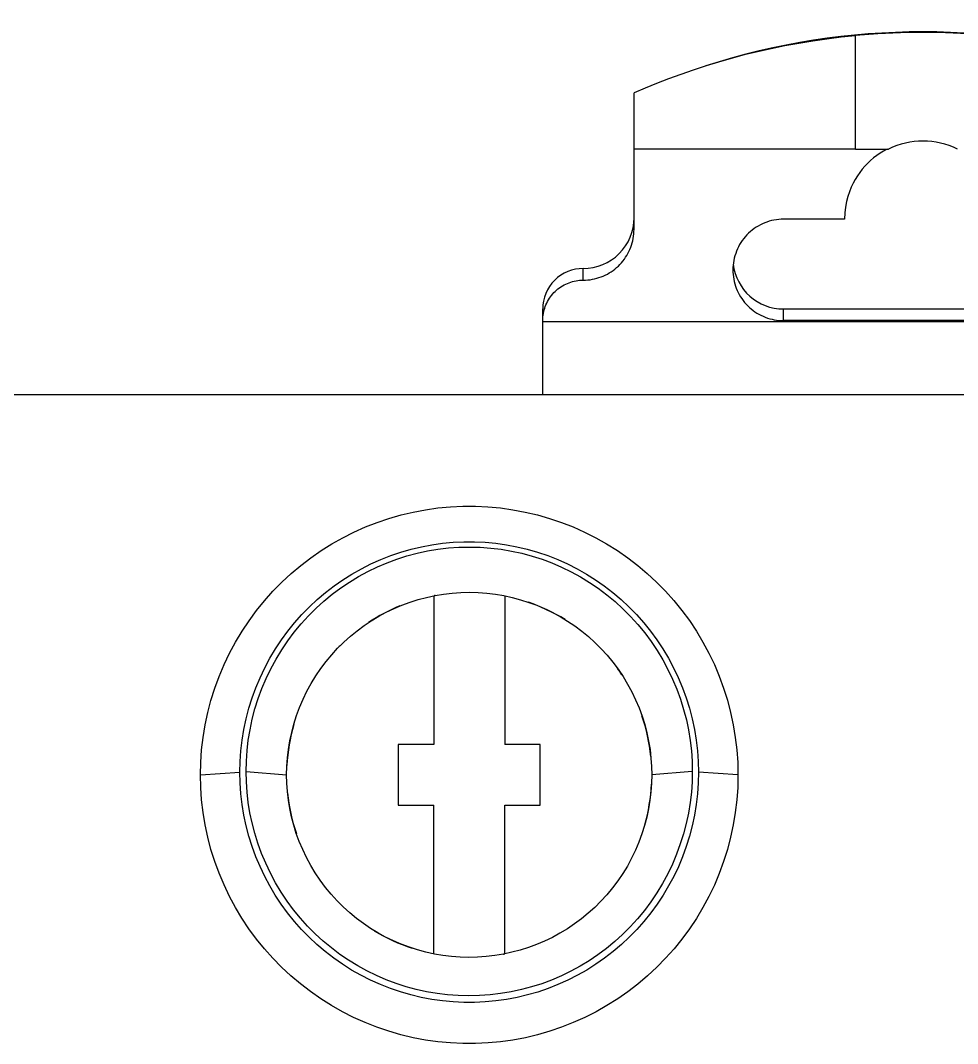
# Model space of a CAD drawing. Header units: millimetres. Extents: x 2268 to 4339, y 1619 to 2163.
# Drawn here: x 3726.62 to 3744.32, y 1847.22 to 1866.55 of the extents above; entities that cross this region are included whole.
import ezdxf

# ---------------------------------------------------------------- set-up
doc = ezdxf.new("R2010")
doc.units = ezdxf.units.MM

msp = doc.modelspace()

# ---------------------------------------------------------------- linework, layer by layer
for p, q in [((3741.586, 1866.157), (3741.321, 1866.113)), ((3741.853, 1866.195), (3741.586, 1866.157)), ((3742.122, 1866.228), (3741.853, 1866.195)), ((3742.391, 1866.256), (3742.122, 1866.228)), ((3742.817, 1866.294), (3742.391, 1866.26)), ((3742.391, 1866.26), (3742.391, 1866.256)), ((3742.391, 1864.117), (3742.391, 1866.256)), ((3743.243, 1866.314), (3742.817, 1866.294)), ((3743.669, 1866.321), (3743.243, 1866.314)), ((3744.096, 1866.314), (3743.669, 1866.321)), ((3744.522, 1866.294), (3744.096, 1866.314)), ((3740.799, 1866.012), (3740.543, 1865.955)), ((3741.059, 1866.065), (3740.799, 1866.012)), ((3741.321, 1866.113), (3741.059, 1866.065)), ((3740.046, 1865.829), (3739.806, 1865.76)), ((3740.292, 1865.894), (3740.046, 1865.829)), ((3740.543, 1865.955), (3740.292, 1865.894)), ((3739.328, 1865.61), (3739.092, 1865.528)), ((3739.571, 1865.689), (3739.328, 1865.61)), ((3739.806, 1865.76), (3739.571, 1865.689)), ((3738.862, 1865.444), (3738.638, 1865.357)), ((3739.092, 1865.528), (3738.862, 1865.444)), ((3738.421, 1865.268), (3738.211, 1865.178)), ((3738.638, 1865.357), (3738.421, 1865.268)), ((3738.211, 1864.117), (3738.211, 1865.178)), ((3738.211, 1862.6), (3738.211, 1864.117)), ((3738.4, 1864.117), (3738.211, 1864.117)), ((3738.594, 1864.117), (3738.4, 1864.117)), ((3738.791, 1864.117), (3738.594, 1864.117)), ((3738.991, 1864.117), (3738.791, 1864.117)), ((3739.196, 1864.117), (3738.991, 1864.117)), ((3739.403, 1864.117), (3739.196, 1864.117)), ((3739.614, 1864.117), (3739.403, 1864.117)), ((3739.828, 1864.117), (3739.614, 1864.117)), ((3740.045, 1864.117), (3739.828, 1864.117)), ((3740.265, 1864.117), (3740.045, 1864.117)), ((3740.488, 1864.117), (3740.265, 1864.117)), ((3740.714, 1864.117), (3740.488, 1864.117)), ((3740.943, 1864.117), (3740.714, 1864.117)), ((3741.176, 1864.117), (3740.943, 1864.117)), ((3741.412, 1864.117), (3741.176, 1864.117)), ((3741.651, 1864.117), (3741.412, 1864.117)), ((3741.894, 1864.117), (3741.651, 1864.117)), ((3742.141, 1864.117), (3741.894, 1864.117)), ((3742.391, 1864.117), (3742.141, 1864.117)), ((3742.391, 1864.117), (3743.018, 1864.117)), ((3742.859, 1864.04), (3742.797, 1863.997)), ((3742.924, 1864.08), (3742.859, 1864.04)), ((3742.99, 1864.117), (3742.924, 1864.08)), ((3742.624, 1863.849), (3742.572, 1863.795)), ((3742.679, 1863.901), (3742.624, 1863.849)), ((3742.736, 1863.951), (3742.679, 1863.901)), ((3742.797, 1863.997), (3742.736, 1863.951)), ((3742.476, 1863.677), (3742.431, 1863.613)), ((3742.522, 1863.737), (3742.476, 1863.677)), ((3742.572, 1863.795), (3742.522, 1863.737)), ((3742.349, 1863.472), (3742.312, 1863.394)), ((3742.389, 1863.544), (3742.349, 1863.472)), ((3742.431, 1863.613), (3742.389, 1863.544)), ((3742.278, 1863.312), (3742.248, 1863.222)), ((3742.312, 1863.394), (3742.278, 1863.312)), ((3742.223, 1863.126), (3742.203, 1863.022)), ((3742.248, 1863.222), (3742.223, 1863.126)), ((3742.19, 1862.91), (3742.185, 1862.792)), ((3742.203, 1863.022), (3742.19, 1862.91)), ((3740.597, 1862.685), (3740.557, 1862.663)), ((3740.638, 1862.705), (3740.597, 1862.685)), ((3740.68, 1862.723), (3740.638, 1862.705)), ((3740.722, 1862.739), (3740.68, 1862.723)), ((3740.766, 1862.753), (3740.722, 1862.739)), ((3740.81, 1862.765), (3740.766, 1862.753)), ((3740.854, 1862.774), (3740.81, 1862.765)), ((3740.899, 1862.782), (3740.854, 1862.774)), ((3740.945, 1862.787), (3740.899, 1862.782)), ((3740.99, 1862.791), (3740.945, 1862.787)), ((3741.036, 1862.792), (3740.99, 1862.791)), ((3742.185, 1862.792), (3741.036, 1862.792)), ((3738.202, 1862.471), (3738.207, 1862.514)), ((3738.207, 1862.514), (3738.21, 1862.557)), ((3738.21, 1862.557), (3738.211, 1862.6)), ((3740.343, 1862.494), (3740.312, 1862.46)), ((3740.375, 1862.527), (3740.343, 1862.494)), ((3740.408, 1862.557), (3740.375, 1862.527)), ((3740.444, 1862.586), (3740.408, 1862.557)), ((3740.48, 1862.614), (3740.444, 1862.586)), ((3740.518, 1862.639), (3740.48, 1862.614)), ((3740.557, 1862.663), (3740.518, 1862.639)), ((3738.149, 1862.263), (3738.164, 1862.303)), ((3738.164, 1862.303), (3738.176, 1862.345)), ((3738.176, 1862.345), (3738.187, 1862.386)), ((3738.187, 1862.386), (3738.195, 1862.429)), ((3738.195, 1862.429), (3738.202, 1862.471)), ((3740.206, 1862.312), (3740.184, 1862.272)), ((3740.23, 1862.351), (3740.206, 1862.312)), ((3740.256, 1862.389), (3740.23, 1862.351)), ((3740.283, 1862.425), (3740.256, 1862.389)), ((3740.312, 1862.46), (3740.283, 1862.425)), ((3738.052, 1862.072), (3738.075, 1862.108)), ((3738.075, 1862.108), (3738.096, 1862.146)), ((3738.096, 1862.146), (3738.116, 1862.184)), ((3738.116, 1862.184), (3738.134, 1862.223)), ((3738.134, 1862.223), (3738.149, 1862.263)), ((3740.117, 1862.103), (3740.105, 1862.059)), ((3740.131, 1862.146), (3740.117, 1862.103)), ((3740.147, 1862.189), (3740.131, 1862.146)), ((3740.165, 1862.231), (3740.147, 1862.189)), ((3740.184, 1862.272), (3740.165, 1862.231)), ((3737.883, 1861.878), (3737.915, 1861.907)), ((3737.915, 1861.907), (3737.945, 1861.937)), ((3737.945, 1861.937), (3737.974, 1861.969)), ((3737.974, 1861.969), (3738.002, 1862.002)), ((3738.002, 1862.002), (3738.028, 1862.036)), ((3738.028, 1862.036), (3738.052, 1862.072)), ((3740.082, 1861.924), (3740.079, 1861.878)), ((3740.088, 1861.969), (3740.082, 1861.924)), ((3740.095, 1862.014), (3740.088, 1861.969)), ((3740.105, 1862.059), (3740.095, 1862.014)), ((3737.253, 1861.641), (3737.253, 1861.861)), ((3737.589, 1861.703), (3737.629, 1861.719)), ((3737.629, 1861.719), (3737.668, 1861.736)), ((3737.668, 1861.736), (3737.707, 1861.756)), ((3737.707, 1861.756), (3737.744, 1861.777)), ((3737.744, 1861.777), (3737.781, 1861.8)), ((3737.781, 1861.8), (3737.816, 1861.824)), ((3737.816, 1861.824), (3737.85, 1861.85)), ((3737.85, 1861.85), (3737.883, 1861.878)), ((3740.079, 1861.878), (3740.078, 1861.833)), ((3740.078, 1861.833), (3740.079, 1861.789)), ((3740.079, 1861.789), (3740.082, 1861.745)), ((3740.082, 1861.745), (3740.087, 1861.701)), ((3736.831, 1861.515), (3736.86, 1861.533)), ((3736.86, 1861.533), (3736.89, 1861.55)), ((3736.89, 1861.55), (3736.92, 1861.566)), ((3736.92, 1861.566), (3736.952, 1861.58)), ((3736.952, 1861.58), (3736.984, 1861.593)), ((3736.984, 1861.593), (3737.016, 1861.604)), ((3737.016, 1861.604), (3737.049, 1861.614)), ((3737.049, 1861.614), (3737.082, 1861.622)), ((3737.082, 1861.622), (3737.116, 1861.629)), ((3737.116, 1861.629), (3737.15, 1861.634)), ((3737.15, 1861.634), (3737.184, 1861.638)), ((3737.184, 1861.638), (3737.218, 1861.641)), ((3737.218, 1861.641), (3737.253, 1861.641)), ((3737.253, 1861.641), (3737.296, 1861.642)), ((3737.296, 1861.642), (3737.339, 1861.645)), ((3737.339, 1861.645), (3737.381, 1861.65)), ((3737.381, 1861.65), (3737.424, 1861.657)), ((3737.424, 1861.657), (3737.466, 1861.665)), ((3737.466, 1861.665), (3737.508, 1861.676)), ((3737.508, 1861.676), (3737.549, 1861.688)), ((3737.549, 1861.688), (3737.589, 1861.703)), ((3740.087, 1861.701), (3740.094, 1861.657)), ((3740.094, 1861.657), (3740.104, 1861.614)), ((3740.104, 1861.614), (3740.115, 1861.571)), ((3740.115, 1861.571), (3740.128, 1861.528)), ((3740.128, 1861.528), (3740.143, 1861.487)), ((3736.613, 1861.298), (3736.633, 1861.326)), ((3736.633, 1861.326), (3736.654, 1861.353)), ((3736.654, 1861.353), (3736.676, 1861.38)), ((3736.676, 1861.38), (3736.699, 1861.405)), ((3736.699, 1861.405), (3736.723, 1861.429)), ((3736.723, 1861.429), (3736.749, 1861.452)), ((3736.749, 1861.452), (3736.775, 1861.474)), ((3736.775, 1861.474), (3736.802, 1861.495)), ((3736.802, 1861.495), (3736.831, 1861.515)), ((3740.143, 1861.487), (3740.16, 1861.446)), ((3740.16, 1861.446), (3740.178, 1861.406)), ((3740.178, 1861.406), (3740.199, 1861.367)), ((3740.199, 1861.367), (3740.221, 1861.329)), ((3740.221, 1861.329), (3740.246, 1861.292)), ((3736.524, 1861.113), (3736.535, 1861.145)), ((3736.535, 1861.145), (3736.548, 1861.177)), ((3736.548, 1861.177), (3736.563, 1861.208)), ((3736.563, 1861.208), (3736.578, 1861.239)), ((3736.578, 1861.239), (3736.595, 1861.269)), ((3736.595, 1861.269), (3736.613, 1861.298)), ((3740.246, 1861.292), (3740.272, 1861.256)), ((3740.272, 1861.256), (3740.299, 1861.221)), ((3740.299, 1861.221), (3740.328, 1861.188)), ((3740.328, 1861.188), (3740.359, 1861.156)), ((3740.359, 1861.156), (3740.391, 1861.126)), ((3736.487, 1860.876), (3736.487, 1861.097)), ((3736.487, 1860.911), (3736.49, 1860.945)), ((3736.49, 1860.945), (3736.494, 1860.979)), ((3736.494, 1860.979), (3736.499, 1861.013)), ((3736.499, 1861.013), (3736.506, 1861.046)), ((3736.506, 1861.046), (3736.514, 1861.08)), ((3736.514, 1861.08), (3736.524, 1861.113)), ((3740.391, 1861.126), (3740.424, 1861.097)), ((3740.424, 1861.097), (3740.459, 1861.069)), ((3740.459, 1861.069), (3740.494, 1861.044)), ((3740.494, 1861.044), (3740.532, 1861.02)), ((3740.532, 1861.02), (3740.57, 1860.997)), ((3740.57, 1860.997), (3740.609, 1860.977)), ((3740.609, 1860.977), (3740.649, 1860.958)), ((3740.649, 1860.958), (3740.69, 1860.941)), ((3740.69, 1860.941), (3740.731, 1860.926)), ((3741.036, 1860.876), (3741.036, 1861.097)), ((3741.036, 1861.097), (3746.303, 1861.097)), ((3736.487, 1860.876), (3736.487, 1860.911)), ((3736.487, 1860.861), (3736.487, 1860.876)), ((3736.487, 1860.861), (3750.852, 1860.861)), ((3736.487, 1859.481), (3736.487, 1860.861)), ((3740.731, 1860.926), (3740.774, 1860.913)), ((3740.774, 1860.913), (3740.817, 1860.902)), ((3740.817, 1860.902), (3740.86, 1860.893)), ((3740.86, 1860.893), (3740.903, 1860.886)), ((3740.903, 1860.886), (3740.947, 1860.88)), ((3740.947, 1860.88), (3740.992, 1860.877)), ((3740.992, 1860.877), (3741.036, 1860.876)), ((3746.303, 1860.876), (3741.036, 1860.876)), ((3692.288, 1859.481), (3760.956, 1859.481)), ((3734.041, 1857.262), (3734.273, 1857.306)), ((3734.273, 1857.306), (3734.508, 1857.339)), ((3734.508, 1857.339), (3734.743, 1857.361)), ((3734.743, 1857.361), (3734.979, 1857.372)), ((3734.979, 1857.372), (3735.216, 1857.372)), ((3735.216, 1857.372), (3735.452, 1857.361)), ((3735.452, 1857.361), (3735.688, 1857.339)), ((3735.688, 1857.339), (3735.922, 1857.306)), ((3735.922, 1857.306), (3736.155, 1857.262)), ((3733.358, 1857.066), (3733.582, 1857.142)), ((3733.582, 1857.142), (3733.81, 1857.207)), ((3733.81, 1857.207), (3734.041, 1857.262)), ((3736.155, 1857.262), (3736.386, 1857.208)), ((3736.386, 1857.208), (3736.613, 1857.142)), ((3736.613, 1857.142), (3736.838, 1857.066)), ((3732.708, 1856.776), (3732.92, 1856.883)), ((3732.92, 1856.883), (3733.137, 1856.979)), ((3733.137, 1856.979), (3733.358, 1857.066)), ((3736.838, 1857.066), (3737.059, 1856.98)), ((3737.059, 1856.98), (3737.275, 1856.883)), ((3737.275, 1856.883), (3737.487, 1856.776)), ((3732.501, 1856.659), (3732.708, 1856.776)), ((3734.595, 1856.673), (3734.796, 1856.692)), ((3734.796, 1856.692), (3734.997, 1856.701)), ((3734.997, 1856.701), (3735.199, 1856.701)), ((3735.199, 1856.701), (3735.4, 1856.692)), ((3735.4, 1856.692), (3735.601, 1856.673)), ((3737.487, 1856.776), (3737.694, 1856.659)), ((3732.104, 1856.397), (3732.3, 1856.533)), ((3732.3, 1856.533), (3732.501, 1856.659)), ((3733.615, 1856.439), (3733.806, 1856.504)), ((3733.806, 1856.504), (3734, 1856.56)), ((3734, 1856.56), (3734.197, 1856.607)), ((3734.115, 1856.484), (3734.31, 1856.527)), ((3734.197, 1856.607), (3734.395, 1856.645)), ((3734.31, 1856.527), (3734.507, 1856.559)), ((3734.395, 1856.645), (3734.595, 1856.673)), ((3734.507, 1856.559), (3734.705, 1856.583)), ((3734.705, 1856.583), (3734.905, 1856.597)), ((3734.905, 1856.597), (3735.105, 1856.601)), ((3735.105, 1856.601), (3735.304, 1856.596)), ((3735.304, 1856.596), (3735.504, 1856.582)), ((3735.504, 1856.582), (3735.702, 1856.558)), ((3735.601, 1856.673), (3735.801, 1856.645)), ((3735.702, 1856.558), (3735.898, 1856.524)), ((3735.801, 1856.645), (3735.999, 1856.607)), ((3735.898, 1856.524), (3736.093, 1856.482)), ((3735.999, 1856.607), (3736.195, 1856.56)), ((3736.195, 1856.56), (3736.389, 1856.504)), ((3736.389, 1856.504), (3736.581, 1856.439)), ((3737.694, 1856.659), (3737.896, 1856.533)), ((3737.896, 1856.533), (3738.091, 1856.397)), ((3731.915, 1856.252), (3732.104, 1856.397)), ((3733.242, 1856.282), (3733.426, 1856.365)), ((3733.363, 1856.225), (3733.546, 1856.303)), ((3733.426, 1856.365), (3733.615, 1856.439)), ((3733.546, 1856.303), (3733.733, 1856.373)), ((3733.733, 1856.373), (3733.923, 1856.433)), ((3733.923, 1856.433), (3734.115, 1856.484)), ((3736.093, 1856.482), (3736.285, 1856.43)), ((3736.285, 1856.43), (3736.474, 1856.369)), ((3736.474, 1856.369), (3736.661, 1856.299)), ((3736.581, 1856.439), (3736.769, 1856.365)), ((3736.661, 1856.299), (3736.844, 1856.221)), ((3736.769, 1856.365), (3736.954, 1856.282)), ((3738.091, 1856.397), (3738.28, 1856.252)), ((3731.733, 1856.098), (3731.915, 1856.252)), ((3732.884, 1856.09), (3733.061, 1856.19)), ((3733.008, 1856.044), (3733.184, 1856.139)), ((3733.061, 1856.19), (3733.242, 1856.282)), ((3733.184, 1856.139), (3733.363, 1856.225)), ((3736.844, 1856.221), (3737.023, 1856.133)), ((3736.954, 1856.282), (3737.135, 1856.19)), ((3737.023, 1856.133), (3737.198, 1856.038)), ((3737.135, 1856.19), (3737.311, 1856.09)), ((3738.28, 1856.252), (3738.462, 1856.098)), ((3731.391, 1855.765), (3731.558, 1855.936)), ((3731.558, 1855.936), (3731.733, 1856.098)), ((3732.546, 1855.865), (3732.712, 1855.982)), ((3732.671, 1855.828), (3732.838, 1855.94)), ((3732.712, 1855.982), (3732.884, 1856.09)), ((3732.838, 1855.94), (3733.008, 1856.044)), ((3737.198, 1856.038), (3737.369, 1855.933)), ((3737.311, 1856.09), (3737.483, 1855.982)), ((3737.369, 1855.933), (3737.535, 1855.821)), ((3737.483, 1855.982), (3737.65, 1855.865)), ((3738.462, 1856.098), (3738.637, 1855.936)), ((3738.637, 1855.936), (3738.804, 1855.766)), ((3731.232, 1855.587), (3731.391, 1855.765)), ((3732.229, 1855.609), (3732.384, 1855.741)), ((3732.384, 1855.741), (3732.546, 1855.865)), ((3732.51, 1855.708), (3732.671, 1855.828)), ((3734.615, 1855.711), (3734.777, 1855.73)), ((3734.777, 1855.73), (3734.94, 1855.742)), ((3734.94, 1855.742), (3735.103, 1855.745)), ((3735.103, 1855.745), (3735.267, 1855.741)), ((3735.267, 1855.741), (3735.43, 1855.729)), ((3735.43, 1855.729), (3735.592, 1855.71)), ((3737.535, 1855.821), (3737.696, 1855.7)), ((3737.65, 1855.865), (3737.811, 1855.741)), ((3737.811, 1855.741), (3737.967, 1855.609)), ((3738.804, 1855.766), (3738.963, 1855.588)), ((3731.082, 1855.402), (3731.232, 1855.587)), ((3732.08, 1855.47), (3732.229, 1855.609)), ((3732.205, 1855.444), (3732.355, 1855.58)), ((3732.355, 1855.58), (3732.51, 1855.708)), ((3733.828, 1855.503), (3733.981, 1855.56)), ((3733.981, 1855.56), (3734.136, 1855.609)), ((3734.136, 1855.609), (3734.294, 1855.65)), ((3734.294, 1855.65), (3734.453, 1855.685)), ((3734.428, 1855.68), (3734.428, 1852.872)), ((3734.453, 1855.685), (3734.615, 1855.711)), ((3735.592, 1855.71), (3735.753, 1855.683)), ((3735.753, 1855.683), (3735.912, 1855.648)), ((3735.768, 1855.68), (3735.768, 1852.872)), ((3735.912, 1855.648), (3736.069, 1855.606)), ((3736.069, 1855.606), (3736.224, 1855.556)), ((3736.224, 1855.556), (3736.376, 1855.5)), ((3737.696, 1855.7), (3737.852, 1855.571)), ((3737.852, 1855.571), (3738.001, 1855.435)), ((3737.967, 1855.609), (3738.116, 1855.47)), ((3738.963, 1855.588), (3739.114, 1855.402)), ((3730.94, 1855.209), (3731.082, 1855.402)), ((3731.937, 1855.324), (3732.08, 1855.47)), ((3732.061, 1855.301), (3732.205, 1855.444)), ((3733.388, 1855.292), (3733.532, 1855.369)), ((3733.532, 1855.369), (3733.678, 1855.44)), ((3733.678, 1855.44), (3733.828, 1855.503)), ((3736.376, 1855.5), (3736.526, 1855.436)), ((3736.526, 1855.436), (3736.673, 1855.365)), ((3736.673, 1855.365), (3736.816, 1855.287)), ((3738.001, 1855.435), (3738.145, 1855.291)), ((3738.116, 1855.47), (3738.259, 1855.324)), ((3739.114, 1855.402), (3739.256, 1855.21)), ((3730.808, 1855.01), (3730.94, 1855.209)), ((3731.673, 1855.012), (3731.801, 1855.171)), ((3731.794, 1854.993), (3731.924, 1855.151)), ((3731.801, 1855.171), (3731.937, 1855.324)), ((3731.924, 1855.151), (3732.061, 1855.301)), ((3733.113, 1855.116), (3733.249, 1855.207)), ((3733.249, 1855.207), (3733.388, 1855.292)), ((3736.816, 1855.287), (3736.956, 1855.202)), ((3736.956, 1855.202), (3737.092, 1855.11)), ((3738.145, 1855.291), (3738.282, 1855.139)), ((3738.259, 1855.324), (3738.394, 1855.171)), ((3738.282, 1855.139), (3738.412, 1854.981)), ((3738.394, 1855.171), (3738.523, 1855.012)), ((3739.256, 1855.21), (3739.388, 1855.01)), ((3730.685, 1854.805), (3730.808, 1855.01)), ((3731.552, 1854.846), (3731.673, 1855.012)), ((3731.671, 1854.829), (3731.794, 1854.993)), ((3732.853, 1854.915), (3732.981, 1855.019)), ((3732.981, 1855.019), (3733.113, 1855.116)), ((3737.092, 1855.11), (3737.224, 1855.012)), ((3737.224, 1855.012), (3737.351, 1854.908)), ((3738.412, 1854.981), (3738.534, 1854.816)), ((3738.523, 1855.012), (3738.644, 1854.846)), ((3739.388, 1855.01), (3739.511, 1854.805)), ((3730.571, 1854.594), (3730.685, 1854.805)), ((3731.439, 1854.675), (3731.552, 1854.846)), ((3731.556, 1854.659), (3731.671, 1854.829)), ((3732.613, 1854.688), (3732.731, 1854.805)), ((3732.731, 1854.805), (3732.853, 1854.915)), ((3737.351, 1854.908), (3737.473, 1854.797)), ((3737.473, 1854.797), (3737.591, 1854.679)), ((3738.534, 1854.816), (3738.648, 1854.646)), ((3738.644, 1854.846), (3738.757, 1854.676)), ((3739.511, 1854.805), (3739.624, 1854.595)), ((3730.468, 1854.379), (3730.571, 1854.594)), ((3731.333, 1854.499), (3731.439, 1854.675)), ((3731.45, 1854.484), (3731.556, 1854.659)), ((3732.395, 1854.438), (3732.501, 1854.566)), ((3732.501, 1854.566), (3732.613, 1854.688)), ((3737.591, 1854.679), (3737.703, 1854.556)), ((3738.648, 1854.646), (3738.754, 1854.47)), ((3738.757, 1854.676), (3738.862, 1854.5)), ((3739.624, 1854.595), (3739.728, 1854.379)), ((3730.375, 1854.158), (3730.468, 1854.379)), ((3731.237, 1854.318), (3731.333, 1854.499)), ((3731.352, 1854.303), (3731.45, 1854.484)), ((3732.294, 1854.304), (3732.395, 1854.438)), ((3737.703, 1854.556), (3737.809, 1854.427)), ((3737.809, 1854.427), (3737.909, 1854.294)), ((3738.754, 1854.47), (3738.851, 1854.289)), ((3738.862, 1854.5), (3738.959, 1854.319)), ((3739.728, 1854.379), (3739.82, 1854.159)), ((3731.149, 1854.133), (3731.237, 1854.318)), ((3731.263, 1854.118), (3731.352, 1854.303)), ((3732.2, 1854.166), (3732.294, 1854.304)), ((3737.909, 1854.294), (3738.003, 1854.155)), ((3738.851, 1854.289), (3738.94, 1854.104)), ((3738.959, 1854.319), (3739.047, 1854.134)), ((3730.293, 1853.934), (3730.375, 1854.158)), ((3731.069, 1853.944), (3731.149, 1854.133)), ((3731.183, 1853.929), (3731.263, 1854.118)), ((3732.033, 1853.876), (3732.113, 1854.023)), ((3732.113, 1854.023), (3732.2, 1854.166)), ((3738.003, 1854.155), (3738.089, 1854.012)), ((3738.089, 1854.012), (3738.169, 1853.864)), ((3738.94, 1854.104), (3739.019, 1853.915)), ((3739.047, 1854.134), (3739.127, 1853.944)), ((3739.82, 1854.159), (3739.903, 1853.934)), ((3730.221, 1853.705), (3730.293, 1853.934)), ((3730.999, 1853.751), (3731.069, 1853.944)), ((3731.112, 1853.737), (3731.183, 1853.929)), ((3731.96, 1853.726), (3732.033, 1853.876)), ((3738.169, 1853.864), (3738.241, 1853.714)), ((3739.019, 1853.915), (3739.088, 1853.725)), ((3739.127, 1853.944), (3739.197, 1853.752)), ((3739.903, 1853.934), (3739.975, 1853.706)), ((3730.16, 1853.474), (3730.221, 1853.705)), ((3730.938, 1853.555), (3730.999, 1853.751)), ((3731.051, 1853.543), (3731.112, 1853.737)), ((3731.894, 1853.572), (3731.96, 1853.726)), ((3738.241, 1853.714), (3738.306, 1853.561)), ((3739.088, 1853.725), (3739.148, 1853.533)), ((3739.197, 1853.752), (3739.258, 1853.556)), ((3739.975, 1853.706), (3740.035, 1853.474)), ((3730.11, 1853.24), (3730.16, 1853.474)), ((3730.886, 1853.357), (3730.938, 1853.555)), ((3730.999, 1853.348), (3731.051, 1853.543)), ((3731.787, 1853.258), (3731.837, 1853.416)), ((3731.837, 1853.416), (3731.894, 1853.572)), ((3738.306, 1853.561), (3738.363, 1853.406)), ((3738.363, 1853.406), (3738.412, 1853.249)), ((3739.148, 1853.533), (3739.199, 1853.339)), ((3739.258, 1853.556), (3739.31, 1853.357)), ((3740.035, 1853.474), (3740.085, 1853.24)), ((3730.072, 1853.005), (3730.11, 1853.24)), ((3730.843, 1853.156), (3730.886, 1853.357)), ((3730.958, 1853.151), (3730.999, 1853.348)), ((3731.745, 1853.099), (3731.787, 1853.258)), ((3738.412, 1853.249), (3738.453, 1853.092)), ((3739.199, 1853.339), (3739.24, 1853.145)), ((3739.31, 1853.357), (3739.353, 1853.156)), ((3740.085, 1853.24), (3740.124, 1853.005)), ((3730.81, 1852.954), (3730.843, 1853.156)), ((3730.925, 1852.954), (3730.958, 1853.151)), ((3731.71, 1852.939), (3731.745, 1853.099)), ((3738.453, 1853.092), (3738.487, 1852.934)), ((3739.24, 1853.145), (3739.271, 1852.949)), ((3739.353, 1853.156), (3739.386, 1852.954)), ((3730.044, 1852.769), (3730.072, 1853.005)), ((3730.786, 1852.752), (3730.81, 1852.954)), ((3730.902, 1852.756), (3730.925, 1852.954)), ((3731.684, 1852.779), (3731.71, 1852.939)), ((3733.757, 1852.872), (3733.757, 1851.723)), ((3734.428, 1852.872), (3733.757, 1852.872)), ((3736.439, 1852.872), (3735.768, 1852.872)), ((3736.439, 1851.723), (3736.439, 1852.872)), ((3738.487, 1852.934), (3738.513, 1852.775)), ((3739.271, 1852.949), (3739.294, 1852.754)), ((3739.386, 1852.954), (3739.41, 1852.752)), ((3740.124, 1853.005), (3740.152, 1852.769)), ((3730.027, 1852.533), (3730.044, 1852.769)), ((3730.772, 1852.549), (3730.786, 1852.752)), ((3730.889, 1852.559), (3730.902, 1852.756)), ((3731.665, 1852.618), (3731.684, 1852.779)), ((3738.513, 1852.775), (3738.531, 1852.616)), ((3739.294, 1852.754), (3739.307, 1852.558)), ((3739.41, 1852.752), (3739.424, 1852.549)), ((3740.152, 1852.769), (3740.169, 1852.533)), ((3730.022, 1852.298), (3730.027, 1852.533)), ((3730.767, 1852.347), (3730.772, 1852.549)), ((3730.884, 1852.362), (3730.889, 1852.559)), ((3731.65, 1852.298), (3731.654, 1852.458)), ((3731.654, 1852.458), (3731.665, 1852.618)), ((3738.531, 1852.616), (3738.542, 1852.457)), ((3738.542, 1852.457), (3738.546, 1852.298)), ((3739.307, 1852.558), (3739.312, 1852.362)), ((3739.424, 1852.549), (3739.428, 1852.347)), ((3740.169, 1852.533), (3740.174, 1852.298)), ((3730.022, 1852.298), (3730.767, 1852.347)), ((3730.027, 1852.061), (3730.022, 1852.298)), ((3730.772, 1852.145), (3730.767, 1852.347)), ((3730.889, 1852.168), (3730.884, 1852.362)), ((3730.884, 1852.362), (3731.65, 1852.298)), ((3731.654, 1852.139), (3731.65, 1852.298)), ((3738.546, 1852.298), (3738.542, 1852.138)), ((3739.312, 1852.362), (3738.546, 1852.298)), ((3739.312, 1852.362), (3739.307, 1852.167)), ((3739.428, 1852.347), (3739.424, 1852.145)), ((3740.174, 1852.298), (3739.428, 1852.347)), ((3740.174, 1852.298), (3740.169, 1852.061)), ((3730.044, 1851.825), (3730.027, 1852.061)), ((3730.786, 1851.942), (3730.772, 1852.145)), ((3730.902, 1851.973), (3730.889, 1852.168)), ((3731.665, 1851.981), (3731.654, 1852.139)), ((3738.542, 1852.138), (3738.531, 1851.979)), ((3739.307, 1852.167), (3739.294, 1851.97)), ((3739.424, 1852.145), (3739.41, 1851.942)), ((3740.169, 1852.061), (3740.152, 1851.825)), ((3730.81, 1851.739), (3730.786, 1851.942)), ((3730.924, 1851.778), (3730.902, 1851.973)), ((3731.683, 1851.822), (3731.665, 1851.981)), ((3738.531, 1851.979), (3738.512, 1851.818)), ((3739.294, 1851.97), (3739.271, 1851.773)), ((3739.41, 1851.942), (3739.386, 1851.739)), ((3730.072, 1851.589), (3730.044, 1851.825)), ((3730.843, 1851.538), (3730.81, 1851.739)), ((3730.956, 1851.583), (3730.924, 1851.778)), ((3731.709, 1851.664), (3731.683, 1851.822)), ((3731.742, 1851.506), (3731.709, 1851.664)), ((3733.757, 1851.723), (3734.428, 1851.723)), ((3734.428, 1848.916), (3734.428, 1851.723)), ((3735.768, 1848.916), (3735.768, 1851.723)), ((3735.768, 1851.723), (3736.439, 1851.723)), ((3738.512, 1851.818), (3738.486, 1851.658)), ((3739.271, 1851.773), (3739.239, 1851.577)), ((3739.386, 1851.739), (3739.353, 1851.538)), ((3740.152, 1851.825), (3740.124, 1851.589)), ((3730.111, 1851.354), (3730.072, 1851.589)), ((3730.886, 1851.338), (3730.843, 1851.538)), ((3730.996, 1851.389), (3730.956, 1851.583)), ((3731.783, 1851.349), (3731.742, 1851.506)), ((3738.452, 1851.499), (3738.41, 1851.34)), ((3738.486, 1851.658), (3738.452, 1851.499)), ((3739.239, 1851.577), (3739.197, 1851.38)), ((3739.353, 1851.538), (3739.31, 1851.338)), ((3740.124, 1851.589), (3740.085, 1851.354)), ((3730.161, 1851.121), (3730.111, 1851.354)), ((3730.938, 1851.14), (3730.886, 1851.338)), ((3731.046, 1851.196), (3730.996, 1851.389)), ((3731.832, 1851.193), (3731.783, 1851.349)), ((3738.41, 1851.34), (3738.36, 1851.183)), ((3739.197, 1851.38), (3739.146, 1851.185)), ((3739.31, 1851.338), (3739.258, 1851.139)), ((3740.085, 1851.354), (3740.035, 1851.12)), ((3730.221, 1850.89), (3730.161, 1851.121)), ((3730.999, 1850.945), (3730.938, 1851.14)), ((3731.106, 1851.005), (3731.046, 1851.196)), ((3731.888, 1851.039), (3731.832, 1851.193)), ((3738.36, 1851.183), (3738.303, 1851.027)), ((3739.146, 1851.185), (3739.085, 1850.992)), ((3739.258, 1851.139), (3739.197, 1850.944)), ((3740.035, 1851.12), (3739.974, 1850.889)), ((3730.293, 1850.662), (3730.221, 1850.89)), ((3731.069, 1850.752), (3730.999, 1850.945)), ((3731.175, 1850.815), (3731.106, 1851.005)), ((3731.953, 1850.886), (3731.888, 1851.039)), ((3738.303, 1851.027), (3738.238, 1850.874)), ((3739.085, 1850.992), (3739.015, 1850.8)), ((3739.197, 1850.944), (3739.127, 1850.752)), ((3739.974, 1850.889), (3739.903, 1850.661)), ((3731.148, 1850.564), (3731.069, 1850.752)), ((3731.254, 1850.627), (3731.175, 1850.815)), ((3732.025, 1850.736), (3731.953, 1850.886)), ((3732.104, 1850.588), (3732.025, 1850.736)), ((3738.165, 1850.723), (3738.085, 1850.576)), ((3738.238, 1850.874), (3738.165, 1850.723)), ((3739.015, 1850.8), (3738.935, 1850.612)), ((3739.127, 1850.752), (3739.048, 1850.563)), ((3730.375, 1850.438), (3730.293, 1850.662)), ((3731.236, 1850.379), (3731.148, 1850.564)), ((3731.342, 1850.442), (3731.254, 1850.627)), ((3732.19, 1850.445), (3732.104, 1850.588)), ((3738.085, 1850.576), (3737.998, 1850.434)), ((3738.935, 1850.612), (3738.847, 1850.427)), ((3739.048, 1850.563), (3738.96, 1850.379)), ((3739.903, 1850.661), (3739.821, 1850.437)), ((3730.468, 1850.218), (3730.375, 1850.438)), ((3731.332, 1850.199), (3731.236, 1850.379)), ((3731.438, 1850.261), (3731.342, 1850.442)), ((3732.283, 1850.306), (3732.19, 1850.445)), ((3737.998, 1850.434), (3737.905, 1850.295)), ((3738.847, 1850.427), (3738.749, 1850.246)), ((3738.96, 1850.379), (3738.864, 1850.199)), ((3739.821, 1850.437), (3739.728, 1850.217)), ((3730.571, 1850.003), (3730.468, 1850.218)), ((3731.436, 1850.024), (3731.332, 1850.199)), ((3731.544, 1850.085), (3731.438, 1850.261)), ((3732.383, 1850.172), (3732.283, 1850.306)), ((3732.489, 1850.044), (3732.383, 1850.172)), ((3737.804, 1850.162), (3737.698, 1850.034)), ((3737.905, 1850.295), (3737.804, 1850.162)), ((3738.749, 1850.246), (3738.643, 1850.071)), ((3738.864, 1850.199), (3738.759, 1850.024)), ((3739.728, 1850.217), (3739.625, 1850.002)), ((3730.683, 1849.792), (3730.571, 1850.003)), ((3731.549, 1849.854), (3731.436, 1850.024)), ((3731.658, 1849.914), (3731.544, 1850.085)), ((3732.601, 1849.92), (3732.489, 1850.044)), ((3737.698, 1850.034), (3737.586, 1849.911)), ((3738.643, 1850.071), (3738.528, 1849.901)), ((3738.759, 1850.024), (3738.647, 1849.853)), ((3739.625, 1850.002), (3739.512, 1849.792)), ((3730.806, 1849.588), (3730.683, 1849.792)), ((3731.669, 1849.689), (3731.549, 1849.854)), ((3731.78, 1849.75), (3731.658, 1849.914)), ((3731.909, 1849.591), (3731.78, 1849.75)), ((3732.718, 1849.803), (3732.601, 1849.92)), ((3732.841, 1849.692), (3732.718, 1849.803)), ((3737.469, 1849.795), (3737.346, 1849.684)), ((3737.586, 1849.911), (3737.469, 1849.795)), ((3738.406, 1849.736), (3738.276, 1849.579)), ((3738.528, 1849.901), (3738.406, 1849.736)), ((3738.647, 1849.853), (3738.526, 1849.689)), ((3739.512, 1849.792), (3739.39, 1849.587)), ((3730.938, 1849.389), (3730.806, 1849.588)), ((3731.797, 1849.531), (3731.669, 1849.689)), ((3732.046, 1849.44), (3731.909, 1849.591)), ((3732.968, 1849.587), (3732.841, 1849.692)), ((3733.099, 1849.488), (3732.968, 1849.587)), ((3737.219, 1849.58), (3737.088, 1849.482)), ((3737.346, 1849.684), (3737.219, 1849.58)), ((3738.276, 1849.579), (3738.139, 1849.428)), ((3738.526, 1849.689), (3738.398, 1849.53)), ((3739.39, 1849.587), (3739.258, 1849.389)), ((3731.079, 1849.197), (3730.938, 1849.389)), ((3731.933, 1849.378), (3731.797, 1849.531)), ((3732.075, 1849.232), (3731.933, 1849.378)), ((3732.189, 1849.295), (3732.046, 1849.44)), ((3733.235, 1849.396), (3733.099, 1849.488)), ((3733.375, 1849.311), (3733.235, 1849.396)), ((3736.952, 1849.391), (3736.812, 1849.306)), ((3737.088, 1849.482), (3736.952, 1849.391)), ((3738.139, 1849.428), (3737.996, 1849.285)), ((3738.263, 1849.378), (3738.121, 1849.232)), ((3738.398, 1849.53), (3738.263, 1849.378)), ((3739.258, 1849.389), (3739.116, 1849.197)), ((3731.229, 1849.012), (3731.079, 1849.197)), ((3732.223, 1849.093), (3732.075, 1849.232)), ((3732.339, 1849.159), (3732.189, 1849.295)), ((3732.494, 1849.03), (3732.339, 1849.159)), ((3733.518, 1849.233), (3733.375, 1849.311)), ((3733.665, 1849.162), (3733.518, 1849.233)), ((3733.815, 1849.098), (3733.665, 1849.162)), ((3736.522, 1849.158), (3736.372, 1849.094)), ((3736.669, 1849.228), (3736.522, 1849.158)), ((3736.812, 1849.306), (3736.669, 1849.228)), ((3737.846, 1849.149), (3737.691, 1849.021)), ((3737.996, 1849.285), (3737.846, 1849.149)), ((3738.121, 1849.232), (3737.972, 1849.093)), ((3739.116, 1849.197), (3738.966, 1849.012)), ((3731.388, 1848.834), (3731.229, 1849.012)), ((3732.378, 1848.962), (3732.223, 1849.093)), ((3732.539, 1848.837), (3732.378, 1848.962)), ((3732.655, 1848.908), (3732.494, 1849.03)), ((3733.968, 1849.041), (3733.815, 1849.098)), ((3734.123, 1848.991), (3733.968, 1849.041)), ((3734.281, 1848.948), (3734.123, 1848.991)), ((3736.063, 1848.988), (3735.905, 1848.946)), ((3736.219, 1849.037), (3736.063, 1848.988)), ((3736.372, 1849.094), (3736.219, 1849.037)), ((3737.691, 1849.021), (3737.53, 1848.901)), ((3737.817, 1848.961), (3737.656, 1848.837)), ((3737.972, 1849.093), (3737.817, 1848.961)), ((3738.966, 1849.012), (3738.808, 1848.834)), ((3731.554, 1848.664), (3731.388, 1848.834)), ((3732.706, 1848.721), (3732.539, 1848.837)), ((3732.821, 1848.795), (3732.655, 1848.908)), ((3732.992, 1848.691), (3732.821, 1848.795)), ((3734.44, 1848.913), (3734.281, 1848.948)), ((3734.602, 1848.886), (3734.44, 1848.913)), ((3734.764, 1848.866), (3734.602, 1848.886)), ((3734.928, 1848.854), (3734.764, 1848.866)), ((3735.092, 1848.85), (3734.928, 1848.854)), ((3735.256, 1848.854), (3735.092, 1848.85)), ((3735.42, 1848.865), (3735.256, 1848.854)), ((3735.583, 1848.884), (3735.42, 1848.865)), ((3735.745, 1848.911), (3735.583, 1848.884)), ((3735.905, 1848.946), (3735.745, 1848.911)), ((3737.364, 1848.788), (3737.193, 1848.684)), ((3737.53, 1848.901), (3737.364, 1848.788)), ((3737.656, 1848.837), (3737.49, 1848.72)), ((3738.808, 1848.834), (3738.641, 1848.663)), ((3731.728, 1848.502), (3731.554, 1848.664)), ((3732.877, 1848.612), (3732.706, 1848.721)), ((3733.054, 1848.512), (3732.877, 1848.612)), ((3733.167, 1848.595), (3732.992, 1848.691)), ((3733.347, 1848.507), (3733.167, 1848.595)), ((3737.018, 1848.589), (3736.838, 1848.502)), ((3737.193, 1848.684), (3737.018, 1848.589)), ((3737.318, 1848.612), (3737.141, 1848.512)), ((3737.49, 1848.72), (3737.318, 1848.612)), ((3738.641, 1848.663), (3738.467, 1848.501)), ((3731.91, 1848.348), (3731.728, 1848.502)), ((3733.235, 1848.42), (3733.054, 1848.512)), ((3733.42, 1848.337), (3733.235, 1848.42)), ((3733.53, 1848.428), (3733.347, 1848.507)), ((3733.716, 1848.358), (3733.53, 1848.428)), ((3736.655, 1848.423), (3736.468, 1848.354)), ((3736.838, 1848.502), (3736.655, 1848.423)), ((3736.96, 1848.42), (3736.775, 1848.336)), ((3737.141, 1848.512), (3736.96, 1848.42)), ((3738.467, 1848.501), (3738.285, 1848.347)), ((3732.099, 1848.203), (3731.91, 1848.348)), ((3732.294, 1848.067), (3732.099, 1848.203)), ((3733.609, 1848.262), (3733.42, 1848.337)), ((3733.801, 1848.197), (3733.609, 1848.262)), ((3733.906, 1848.297), (3733.716, 1848.358)), ((3733.995, 1848.14), (3733.801, 1848.197)), ((3734.099, 1848.244), (3733.906, 1848.297)), ((3734.294, 1848.201), (3734.099, 1848.244)), ((3734.491, 1848.168), (3734.294, 1848.201)), ((3735.889, 1848.199), (3735.691, 1848.166)), ((3736.084, 1848.241), (3735.889, 1848.199)), ((3736.277, 1848.293), (3736.084, 1848.241)), ((3736.395, 1848.196), (3736.2, 1848.14)), ((3736.468, 1848.354), (3736.277, 1848.293)), ((3736.587, 1848.262), (3736.395, 1848.196)), ((3736.775, 1848.336), (3736.587, 1848.262)), ((3738.097, 1848.202), (3737.902, 1848.066)), ((3738.285, 1848.347), (3738.097, 1848.202)), ((3732.495, 1847.94), (3732.294, 1848.067)), ((3734.193, 1848.093), (3733.995, 1848.14)), ((3734.392, 1848.055), (3734.193, 1848.093)), ((3734.592, 1848.027), (3734.392, 1848.055)), ((3734.69, 1848.143), (3734.491, 1848.168)), ((3734.794, 1848.008), (3734.592, 1848.027)), ((3734.89, 1848.129), (3734.69, 1848.143)), ((3734.996, 1847.998), (3734.794, 1848.008)), ((3735.091, 1848.124), (3734.89, 1848.129)), ((3735.199, 1847.998), (3734.996, 1847.998)), ((3735.292, 1848.128), (3735.091, 1848.124)), ((3735.401, 1848.008), (3735.199, 1847.998)), ((3735.492, 1848.142), (3735.292, 1848.128)), ((3735.603, 1848.027), (3735.401, 1848.008)), ((3735.691, 1848.166), (3735.492, 1848.142)), ((3735.804, 1848.055), (3735.603, 1848.027)), ((3736.003, 1848.093), (3735.804, 1848.055)), ((3736.2, 1848.14), (3736.003, 1848.093)), ((3737.902, 1848.066), (3737.7, 1847.94)), ((3732.702, 1847.823), (3732.495, 1847.94)), ((3732.914, 1847.716), (3732.702, 1847.823)), ((3737.493, 1847.823), (3737.281, 1847.715)), ((3737.7, 1847.94), (3737.493, 1847.823)), ((3733.131, 1847.618), (3732.914, 1847.716)), ((3733.352, 1847.532), (3733.131, 1847.618)), ((3737.064, 1847.618), (3736.843, 1847.531)), ((3737.281, 1847.715), (3737.064, 1847.618)), ((3733.577, 1847.455), (3733.352, 1847.532)), ((3733.806, 1847.389), (3733.577, 1847.455)), ((3736.618, 1847.455), (3736.39, 1847.389)), ((3736.843, 1847.531), (3736.618, 1847.455)), ((3734.037, 1847.334), (3733.806, 1847.389)), ((3734.27, 1847.29), (3734.037, 1847.334)), ((3734.505, 1847.257), (3734.27, 1847.29)), ((3734.742, 1847.234), (3734.505, 1847.257)), ((3734.979, 1847.223), (3734.742, 1847.234)), ((3735.216, 1847.223), (3734.979, 1847.223)), ((3735.454, 1847.234), (3735.216, 1847.223)), ((3735.69, 1847.257), (3735.454, 1847.234)), ((3735.925, 1847.29), (3735.69, 1847.257)), ((3736.159, 1847.334), (3735.925, 1847.29)), ((3736.39, 1847.389), (3736.159, 1847.334))]:
    msp.add_line(p, q)
for start, end in [(100.7439, 101.113), (58.3386, 71.0421), (112.2838, 123.4583), (134.7317, 135.3753), (33.2165, 35.6388), (5.7537, 18.8653), (164.0147, 177.0594), (344.0973, 357.1063), (185.7004, 198.7768), (238.664, 251.739), (280.8405, 281.1544)]:
    msp.add_arc((3735.098, 1852.298), 3.448, start, end)
for centre, major_axis, start_param, end_param in [((3743.669, 1852.991), (13.373, 0), 1.258926, 1.882667), ((3743.669, 1862.786), (1.484, 0), 1.116167, 2.025425), ((3737.253, 1862.817), (-0.958, 0), 1.570796, 3.141593), ((3741.036, 1862.052), (-0.958, 0), 0.11493, 1.570796), ((3737.253, 1861.097), (0.766, 0), 1.570796, 3.141593)]:
    msp.add_ellipse(centre, major_axis=major_axis, ratio=0.997564, start_param=start_param, end_param=end_param)

doc.saveas('drawing.dxf')
